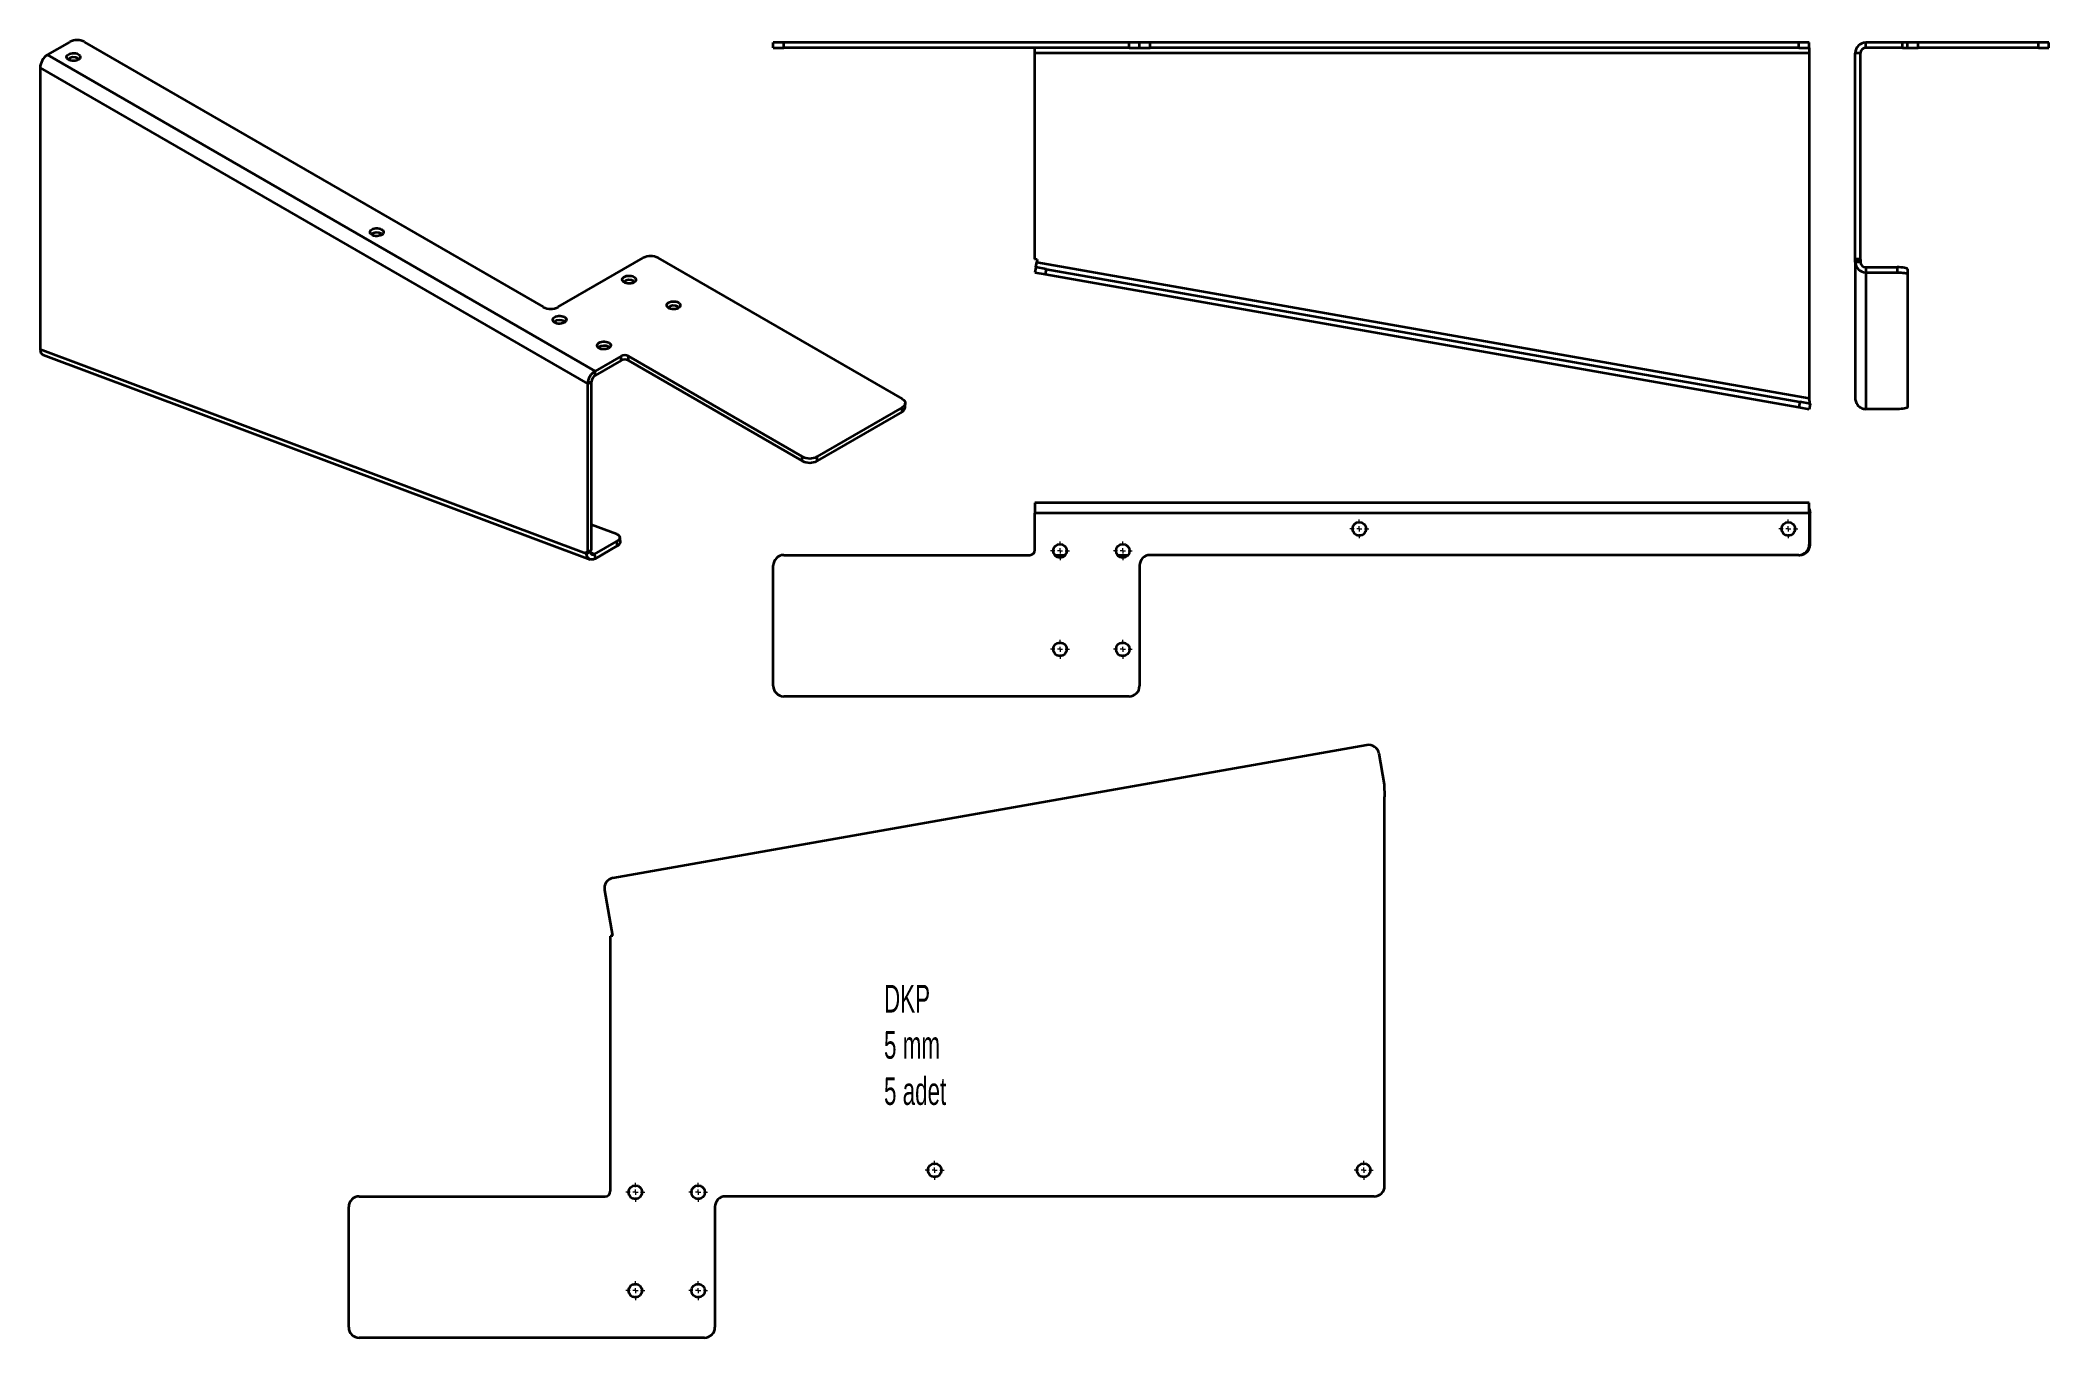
# Model space of a CAD drawing. Header units: millimetres. Extents: x -678 to 1241, y -206 to 1033.
import ezdxf

# ---------------------------------------------------------------- set-up
doc = ezdxf.new("R2010")
doc.units = ezdxf.units.MM
doc.styles.add('SLDTEXTSTYLE0', font='TXT', dxfattribs={"width": 0.605})

# ---------------------------------------------------------------- blocks, each defined once
blk = doc.blocks.new('SW_CENTERMARKSYMBOL_0')
at = {"color": 0, "linetype": 'Continuous', "lineweight": 18}
for p, q in [((-5, 0), (-9, 0)), ((0, 0), (-2.5, 0)), ((0, 5), (0, 9)), ((0, 0), (0, 2.5)), ((0, 0), (0, -2.5)), ((0, 0), (2.5, 0)), ((5, 0), (9, 0)), ((0, -5), (0, -9))]:
    blk.add_line(p, q, dxfattribs=at)
blk = doc.blocks.new('SW_CENTERMARKSYMBOL_1')
at = {"color": 0, "linetype": 'Continuous', "lineweight": 18}
for p, q in [((-5, 0), (-9, 0)), ((0, 0), (-2.5, 0)), ((0, 5), (0, 9)), ((0, 0), (0, 2.5)), ((0, 0), (0, -2.5)), ((0, 0), (2.5, 0)), ((5, 0), (9, 0)), ((0, -5), (0, -9))]:
    blk.add_line(p, q, dxfattribs=at)
blk = doc.blocks.new('SW_CENTERMARKSYMBOL_2')
at = {"color": 0, "linetype": 'Continuous', "lineweight": 18}
for p, q in [((-5, 0), (-9, 0)), ((0, 0), (-2.5, 0)), ((0, 5), (0, 9)), ((0, 0), (0, 2.5)), ((0, 0), (0, -2.5)), ((0, 0), (2.5, 0)), ((5, 0), (9, 0)), ((0, -5), (0, -9))]:
    blk.add_line(p, q, dxfattribs=at)
blk = doc.blocks.new('SW_CENTERMARKSYMBOL_3')
at = {"color": 0, "linetype": 'Continuous', "lineweight": 18}
for p, q in [((-5, 0), (-9, 0)), ((0, 0), (-2.5, 0)), ((0, 5), (0, 9)), ((0, 0), (0, 2.5)), ((0, 0), (0, -2.5)), ((0, 0), (2.5, 0)), ((5, 0), (9, 0)), ((0, -5), (0, -9))]:
    blk.add_line(p, q, dxfattribs=at)
blk = doc.blocks.new('SW_CENTERMARKSYMBOL_4')
at = {"color": 0, "linetype": 'Continuous', "lineweight": 18}
for p, q in [((-5, 0), (-9, 0)), ((0, 0), (-2.5, 0)), ((0, 5), (0, 9)), ((0, 0), (0, 2.5)), ((0, 0), (0, -2.5)), ((0, 0), (2.5, 0)), ((5, 0), (9, 0)), ((0, -5), (0, -9))]:
    blk.add_line(p, q, dxfattribs=at)
blk = doc.blocks.new('SW_CENTERMARKSYMBOL_5')
at = {"color": 0, "linetype": 'Continuous', "lineweight": 18}
for p, q in [((-5, 0), (-9, 0)), ((0, 0), (-2.5, 0)), ((0, 5), (0, 9)), ((0, 0), (0, 2.5)), ((0, 0), (0, -2.5)), ((0, 0), (2.5, 0)), ((5, 0), (9, 0)), ((0, -5), (0, -9))]:
    blk.add_line(p, q, dxfattribs=at)
blk = doc.blocks.new('SW_CENTERMARKSYMBOL_6')
at = {"color": 0, "linetype": 'Continuous', "lineweight": 18}
for p, q in [((-5, 0), (-9, 0)), ((0, 0), (-2.5, 0)), ((0, 5), (0, 9)), ((0, 0), (0, 2.5)), ((0, 0), (0, -2.5)), ((0, 0), (2.5, 0)), ((5, 0), (9, 0)), ((0, -5), (0, -9))]:
    blk.add_line(p, q, dxfattribs=at)
blk = doc.blocks.new('SW_CENTERMARKSYMBOL_7')
at = {"color": 0, "linetype": 'Continuous', "lineweight": 18}
for p, q in [((-5, 0), (-9, 0)), ((0, 0), (-2.5, 0)), ((0, 5), (0, 9)), ((0, 0), (0, 2.5)), ((0, 0), (0, -2.5)), ((0, 0), (2.5, 0)), ((5, 0), (9, 0)), ((0, -5), (0, -9))]:
    blk.add_line(p, q, dxfattribs=at)
blk = doc.blocks.new('SW_CENTERMARKSYMBOL_8')
at = {"color": 0, "linetype": 'Continuous', "lineweight": 18}
for p, q in [((-5, 0), (-9, 0)), ((0, 0), (-2.5, 0)), ((0, 5), (0, 9)), ((0, 0), (0, 2.5)), ((0, 0), (0, -2.5)), ((0, 0), (2.5, 0)), ((5, 0), (9, 0)), ((0, -5), (0, -9))]:
    blk.add_line(p, q, dxfattribs=at)
blk = doc.blocks.new('SW_CENTERMARKSYMBOL_9')
at = {"color": 0, "linetype": 'Continuous', "lineweight": 18}
for p, q in [((-5, 0), (-9, 0)), ((0, 0), (-2.5, 0)), ((0, 5), (0, 9)), ((0, 0), (0, 2.5)), ((0, 0), (0, -2.5)), ((0, 0), (2.5, 0)), ((5, 0), (9, 0)), ((0, -5), (0, -9))]:
    blk.add_line(p, q, dxfattribs=at)
blk = doc.blocks.new('SW_CENTERMARKSYMBOL_10')
at = {"color": 0, "linetype": 'Continuous', "lineweight": 18}
for p, q in [((-5, 0), (-9, 0)), ((0, 0), (-2.5, 0)), ((0, 5), (0, 9)), ((0, 0), (0, 2.5)), ((0, 0), (0, -2.5)), ((0, 0), (2.5, 0)), ((5, 0), (9, 0)), ((0, -5), (0, -9))]:
    blk.add_line(p, q, dxfattribs=at)
blk = doc.blocks.new('SW_CENTERMARKSYMBOL_11')
at = {"color": 0, "linetype": 'Continuous', "lineweight": 18}
for p, q in [((-5, 0), (-9, 0)), ((0, 0), (-2.5, 0)), ((0, 5), (0, 9)), ((0, 0), (0, 2.5)), ((0, 0), (0, -2.5)), ((0, 0), (2.5, 0)), ((5, 0), (9, 0)), ((0, -5), (0, -9))]:
    blk.add_line(p, q, dxfattribs=at)

msp = doc.modelspace()

# ---------------------------------------------------------------- linework, layer by layer
at = {"color": 7, "linetype": 'Continuous', "lineweight": 35}
for p, q in [((-671, 1019.5), (-649.8, 1031.7)), ((-671, 1019.5), (-147.8, 717.4)), ((-635.7, 1031.7), (-197.3, 778.7)), ((22.5, 1026.2), (22.5, 1031.2)), ((32.5, 1031.2), (22.5, 1031.2)), ((22.5, 1026.2), (32.5, 1026.2)), ((32.5, 1026.2), (32.5, 1031.2)), ((362.5, 1031.2), (32.5, 1031.2)), ((362.5, 1026.2), (32.5, 1026.2)), ((272.5, 1021.2), (272.5, 1026.2)), ((1012.5, 1021.2), (272.5, 1021.2)), ((272.5, 824.4), (272.5, 1021.2)), ((362.5, 1026.2), (362.5, 1031.2)), ((372.5, 1031.2), (362.5, 1031.2)), ((362.5, 1026.2), (372.5, 1026.2)), ((372.5, 1026.2), (372.5, 1031.2)), ((382.5, 1031.2), (372.5, 1031.2)), ((372.5, 1026.2), (382.5, 1026.2)), ((382.5, 1026.2), (382.5, 1031.2)), ((1002.5, 1031.2), (382.5, 1031.2)), ((1002.5, 1026.2), (382.5, 1026.2)), ((1002.5, 1026.2), (1002.5, 1031.2)), ((1012.5, 1031.2), (1002.5, 1031.2)), ((1002.5, 1026.2), (1012.5, 1026.2)), ((1012.5, 1026.2), (1012.5, 1031.2)), ((1012.5, 1026.2), (1012.5, 1021.2)), ((1012.5, 1021.2), (1012.5, 691.4)), ((1061.5, 1021.2), (1056.5, 1021.2)), ((1056.5, 824.4), (1056.5, 1021.2)), ((1061.5, 824.4), (1061.5, 1021.2)), ((1066.5, 1026.2), (1066.5, 1031.2)), ((1101.5, 1031.2), (1066.5, 1031.2)), ((1101.5, 1026.2), (1066.5, 1026.2)), ((1101.5, 1026.2), (1101.5, 1031.2)), ((1106.5, 1031.2), (1101.5, 1031.2)), ((1101.5, 1026.2), (1106.5, 1026.2)), ((1106.5, 1026.2), (1106.5, 1031.2)), ((1116.5, 1031.2), (1106.5, 1031.2)), ((1106.5, 1026.2), (1116.5, 1026.2)), ((1116.5, 1026.2), (1116.5, 1031.2)), ((1231.5, 1031.2), (1116.5, 1031.2)), ((1231.5, 1026.2), (1116.5, 1026.2)), ((1231.5, 1026.2), (1231.5, 1031.2)), ((1241.5, 1031.2), (1231.5, 1031.2)), ((1231.5, 1026.2), (1241.5, 1026.2)), ((1241.5, 1026.2), (1241.5, 1031.2)), ((-678.1, 1007.2), (-154.9, 705.2)), ((-678.1, 1007.2), (-678.1, 737.9)), ((-641.7, 1016), (-640.8, 1015.4)), ((-351.8, 848.7), (-350.9, 848)), ((-183.1, 778.7), (-101.8, 825.6)), ((-87.7, 825.6), (145.7, 690.9)), ((274.7, 824), (272.5, 824.4)), ((273.4, 816.6), (272.5, 811.7)), ((272.5, 811.7), (282.3, 810)), ((273.4, 816.6), (274.2, 821.5)), ((283.2, 814.9), (273.4, 816.6)), ((274.7, 824), (274.2, 821.5)), ((274.2, 821.5), (1012.5, 691.4)), ((283.2, 814.9), (282.3, 810)), ((282.3, 810), (1002.6, 683)), ((283.2, 814.9), (1003.5, 687.9)), ((1061.5, 824.4), (1056.5, 824.4)), ((1056.5, 824), (1056.5, 824.4)), ((1061.5, 824), (1056.5, 824)), ((1056.5, 821.5), (1056.5, 824)), ((1056.5, 821.5), (1056.5, 691.4)), ((1061.5, 821.5), (1056.5, 821.5)), ((1061.5, 824), (1061.5, 824.4)), ((1061.5, 824), (1061.5, 821.5)), ((1066.5, 816.6), (1096.5, 816.6)), ((1066.5, 816.6), (1066.5, 811.7)), ((1066.5, 811.7), (1066.5, 681.2)), ((1066.5, 811.7), (1096.5, 811.7)), ((1096.5, 816.6), (1096.5, 811.7)), ((1106.5, 814.9), (1106.5, 810)), ((1106.5, 810), (1106.5, 683)), ((-110.7, 803.3), (-109.8, 802.7)), ((-68.2, 778.9), (-67.4, 778.2)), ((-177.1, 765), (-176.3, 764.4)), ((-156.1, 542.8), (-678.1, 737.9)), ((-675.2, 732.9), (-152.5, 537.6)), ((-123, 731.7), (-147.8, 717.4)), ((-134.7, 740.5), (-133.8, 739.9)), ((-123, 727.6), (-123, 731.7)), ((50.2, 635.8), (-116, 731.7)), ((-116, 727.6), (-116, 731.7)), ((-123, 727.6), (-147.8, 713.3)), ((-147.8, 713.3), (-147.8, 717.4)), ((50.2, 631.7), (-116, 727.6)), ((-151.3, 707.2), (-154.9, 705.2)), ((-154.9, 544.5), (-154.9, 705.2)), ((-151.3, 546.5), (-151.3, 707.2)), ((145.7, 682.7), (64.3, 635.8)), ((145.7, 678.6), (64.3, 631.7)), ((145.7, 678.6), (145.7, 682.7)), ((148.6, 682.7), (148.6, 686.8)), ((1003.5, 687.9), (1002.6, 683)), ((1002.6, 683), (1012.5, 681.2)), ((1013.4, 686.1), (1003.5, 687.9)), ((1013.4, 686.1), (1012.5, 681.2)), ((1096.5, 681.2), (1066.5, 681.2)), ((50.2, 631.7), (50.2, 635.8)), ((64.3, 631.7), (64.3, 635.8)), ((272.5, 591.7), (272.5, 581.7)), ((1012.5, 591.7), (272.5, 591.7)), ((272.5, 546.7), (272.5, 581.7)), ((1012.5, 581.7), (272.5, 581.7)), ((1012.5, 581.7), (1012.5, 591.7)), ((1012.5, 581.7), (1012.5, 551.7)), ((1013.4, 581.7), (1012.5, 581.7)), ((1013.4, 551.7), (1013.4, 581.7)), ((-127.1, 561.5), (-151.3, 570.5)), ((-123.6, 554.4), (-124.2, 558.8)), ((-156.4, 545), (-154.9, 544.5)), ((-156.1, 542.8), (-156.4, 545)), ((-152.5, 544.9), (-156.1, 542.8)), ((-151.3, 546.5), (-154.9, 544.5)), ((-152.7, 545.7), (-152.5, 544.9)), ((-152.3, 544), (-148.4, 542.5)), ((-148.4, 542.5), (-127.2, 554.8)), ((-148.4, 542.5), (-147.8, 538.2)), ((-147.8, 538.2), (-126.6, 550.4)), ((-127.2, 554.8), (-126.6, 550.4)), ((32.5, 541.7), (267.5, 541.7)), ((291.4, 541.7), (301.6, 541.7)), ((351.4, 541.7), (361.6, 541.7)), ((1002.5, 541.7), (382.5, 541.7)), ((1002.5, 541.7), (1003.5, 541.7)), ((22.5, 416.7), (22.5, 531.7)), ((372.5, 531.7), (372.5, 416.7)), ((362.5, 406.7), (32.5, 406.7)), ((-130.7, 233.3), (589.6, 360.3)), ((601.2, 352.2), (606.4, 322.6)), ((606.4, 322.6), (606.7, 310.7)), ((606.7, -60.9), (606.7, 310.7)), ((-138.8, 221.7), (-131.1, 178.1)), ((-131.1, 178.1), (-133.3, 177.7)), ((-133.3, 177.7), (-133.3, -65.9)), ((-373.3, -70.9), (-138.3, -70.9)), ((596.7, -70.9), (-23.3, -70.9)), ((-383.3, -195.9), (-383.3, -80.9)), ((-33.3, -80.9), (-33.3, -195.9)), ((-43.3, -205.9), (-373.3, -205.9))]:
    msp.add_line(p, q, dxfattribs=at)
at = {"color": 7, "linetype": 'Continuous', "lineweight": 35, "flags": 128}
for points in [[(-641.7, 1020.1), (-640.8, 1019.4), (-640.1, 1018.6), (-639.8, 1017.8), (-639.9, 1016.9), (-640.3, 1016.1), (-641, 1015.3), (-642, 1014.6), (-643.2, 1014.1), (-644.6, 1013.8), (-646.1, 1013.7), (-647.6, 1013.8), (-649, 1014), (-650.3, 1014.5), (-651.4, 1015.1), (-652.2, 1015.9), (-652.7, 1016.7), (-652.8, 1017.6), (-652.6, 1018.4), (-652, 1019.2), (-651.1, 1019.9), (-650, 1020.5), (-648.7, 1020.9), (-647.2, 1021.2), (-645.7, 1021.2), (-644.2, 1021), (-642.9, 1020.6), (-641.7, 1020.1)], [(-351.8, 852.7), (-350.8, 852.1), (-350.2, 851.3), (-349.9, 850.4), (-349.9, 849.5), (-350.3, 848.7), (-351.1, 847.9), (-352.1, 847.3), (-353.3, 846.8), (-354.7, 846.5), (-356.2, 846.3), (-357.7, 846.4), (-359.1, 846.7), (-360.4, 847.1), (-361.5, 847.8), (-362.3, 848.5), (-362.7, 849.3), (-362.9, 850.2), (-362.7, 851.1), (-362.1, 851.9), (-361.2, 852.6), (-360.1, 853.2), (-358.8, 853.6), (-357.3, 853.8), (-355.8, 853.8), (-354.3, 853.6), (-353, 853.3), (-351.8, 852.7)], [(-110.7, 807.4), (-109.7, 806.7), (-109.1, 806), (-108.8, 805.1), (-108.8, 804.2), (-109.2, 803.4), (-109.9, 802.6), (-110.9, 802), (-112.2, 801.5), (-113.6, 801.2), (-115.1, 801), (-116.6, 801.1), (-118, 801.4), (-119.3, 801.8), (-120.4, 802.4), (-121.1, 803.2), (-121.6, 804), (-121.8, 804.9), (-121.5, 805.7), (-121, 806.6), (-120.1, 807.3), (-119, 807.8), (-117.7, 808.3), (-116.2, 808.5), (-114.7, 808.5), (-113.2, 808.3), (-111.8, 808), (-110.7, 807.4)], [(1106.5, 814.9), (1106.3, 815.2), (1105.7, 815.5), (1104.8, 815.8), (1103.5, 816.1), (1102, 816.3), (1100.3, 816.5), (1098.4, 816.6), (1096.5, 816.6)], [(1096.5, 811.7), (1098.4, 811.7), (1100.3, 811.6), (1102, 811.4), (1103.5, 811.2), (1104.8, 810.9), (1105.7, 810.6), (1106.3, 810.3), (1106.5, 810)], [(-177.1, 769.1), (-176.2, 768.4), (-175.6, 767.6), (-175.2, 766.7), (-175.3, 765.9), (-175.7, 765), (-176.4, 764.3), (-177.4, 763.6), (-178.6, 763.1), (-180, 762.8), (-181.5, 762.7), (-183, 762.7), (-184.5, 763), (-185.8, 763.5), (-186.8, 764.1), (-187.6, 764.8), (-188.1, 765.6), (-188.2, 766.5), (-188, 767.4), (-187.4, 768.2), (-186.6, 768.9), (-185.5, 769.5), (-184.1, 769.9), (-182.7, 770.1), (-181.2, 770.1), (-179.7, 770), (-178.3, 769.6), (-177.1, 769.1)], [(-68.2, 782.9), (-67.3, 782.3), (-66.7, 781.5), (-66.4, 780.6), (-66.4, 779.7), (-66.8, 778.9), (-67.5, 778.1), (-68.5, 777.5), (-69.7, 777), (-71.1, 776.7), (-72.6, 776.5), (-74.1, 776.6), (-75.6, 776.9), (-76.9, 777.3), (-77.9, 778), (-78.7, 778.7), (-79.2, 779.5), (-79.3, 780.4), (-79.1, 781.3), (-78.6, 782.1), (-77.7, 782.8), (-76.6, 783.4), (-75.2, 783.8), (-73.8, 784), (-72.3, 784), (-70.8, 783.8), (-69.4, 783.5), (-68.2, 782.9)], [(-134.7, 744.6), (-133.8, 743.9), (-133.1, 743.1), (-132.8, 742.2), (-132.9, 741.4), (-133.3, 740.5), (-134, 739.8), (-135, 739.1), (-136.2, 738.6), (-137.6, 738.3), (-139.1, 738.2), (-140.6, 738.2), (-142, 738.5), (-143.3, 739), (-144.4, 739.6), (-145.2, 740.3), (-145.7, 741.2), (-145.8, 742), (-145.6, 742.9), (-145, 743.7), (-144.2, 744.4), (-143, 745), (-141.7, 745.4), (-140.2, 745.6), (-138.7, 745.7), (-137.3, 745.5), (-135.9, 745.1), (-134.7, 744.6)], [(145.7, 690.9), (146.9, 690), (147.8, 689), (148.4, 687.9), (148.6, 686.8), (148.4, 685.7), (147.8, 684.6), (146.9, 683.6), (145.7, 682.7)], [(1106.5, 683), (1106.3, 682.6), (1105.7, 682.3), (1104.8, 682), (1103.5, 681.7), (1102, 681.5), (1100.3, 681.3), (1098.4, 681.2), (1096.5, 681.2)], [(-127.1, 561.5), (-125.9, 560.9), (-124.9, 560.2), (-124.4, 559.3), (-124.2, 558.4), (-124.4, 557.5), (-125, 556.6), (-125.9, 555.6), (-127.2, 554.8)], [(-147.8, 538.2), (-149.2, 537.5), (-150.6, 537.3), (-151.9, 537.4), (-153.1, 537.9), (-154.2, 538.7), (-155.1, 539.8), (-155.7, 541.2), (-156.1, 542.8)], [(-126.6, 550.4), (-125.3, 551.3), (-124.4, 552.2), (-123.8, 553.1), (-123.6, 554.1), (-123.6, 554.4)]]:
    msp.add_lwpolyline(points, dxfattribs=at)
at = {"color": 7, "linetype": 'Continuous', "lineweight": 35}
for centre in [(582.5, 566.7), (992.5, 566.7), (296.5, 545.7), (356.5, 545.7), (296.5, 451.7), (356.5, 451.7), (176.7, -45.9), (586.7, -45.9), (-109.3, -66.9), (-49.3, -66.9), (-109.3, -160.9), (-49.3, -160.9)]:
    msp.add_circle(centre, 6.5, dxfattribs=at)
for centre, radius, start, end in [((-662.8, 1006.5), 15.4, 122.6055, 177.3945), ((-642.8, 1018.1), 15.4, 62.6097, 117.3903), ((1066.5, 1021.2), 10, 90, 180), ((1066.5, 1021.2), 5, 90, 180), ((-646.2, 1007.7), 9.51, 61.5278, 125.4413), ((-356.3, 840.3), 9.51, 61.5278, 125.4413), ((-94.7, 811.9), 15.4, 62.6097, 117.3903), ((1066.4, 821.6), 9.92, 180.4419, 270.4352), ((1066.4, 821.6), 4.96, 180.4419, 270.4352), ((-115.2, 795), 9.51, 61.5278, 125.4413), ((-190.2, 792.3), 15.4, 242.6097, 297.3903), ((-72.8, 770.5), 9.51, 61.5278, 125.4413), ((-181.7, 756.6), 9.51, 61.5278, 125.4413), ((-139.2, 732.1), 9.51, 61.5278, 125.4413), ((-119.5, 724.9), 7.69, 62.6097, 117.3903), ((-139.5, 704.5), 15.4, 122.6055, 177.3945), ((-143.6, 706.9), 7.68, 122.6055, 177.3945), ((-119.5, 720.8), 7.69, 62.6097, 117.3903), ((143.6, 683.2), 5.03, 294.3747, 354.3052), ((57.3, 649.4), 15.4, 242.6097, 297.3903), ((57.3, 645.3), 15.4, 242.6097, 297.3903), ((-149.8, 544.8), 2.7, 178.9818, 302.3028), ((32.5, 531.7), 10, 90, 180), ((267.5, 546.7), 5, 270, 0), ((382.5, 531.7), 10, 90, 180), ((1002.5, 551.7), 10, 270, 0), ((1003.4, 551.6), 9.92, 270.4419, 0.4352), ((32.5, 416.7), 10, 180, 270), ((362.5, 416.7), 10, 270, 0), ((591.4, 350.4), 10, 10, 100), ((-128.9, 223.4), 10, 100, 190), ((-373.3, -80.9), 10, 90, 180), ((-138.3, -65.9), 5, 270, 0), ((-23.3, -80.9), 10, 90, 180), ((596.7, -60.9), 10, 270, 0), ((-373.3, -195.9), 10, 180, 270), ((-43.3, -195.9), 10, 270, 0)]:
    msp.add_arc(centre, radius, start, end, dxfattribs=at)
for points, knots in [([(-678.1, 737.9), (-678.1, 737.4), (-677.9, 736.3), (-677.4, 734.9), (-676.7, 733.9), (-676, 733.2), (-675.4, 733), (-675.2, 732.9)], [0, 0, 0, 0, 0.220768, 0.441536, 0.662304, 0.883072, 1, 1, 1, 1]), ([(1012.5, 691.4), (1012.5, 690.7), (1012.5, 690), (1012.6, 688.8), (1012.7, 688.2), (1012.8, 687.3), (1012.9, 686.9), (1013.1, 686.3), (1013.2, 686.2), (1013.4, 686.1)], [0, 0, 0, 0, 0.25, 0.25, 0.5, 0.5, 0.75, 0.75, 1, 1, 1, 1]), ([(1056.5, 691.4), (1056.5, 690.1), (1056.7, 688.7), (1057.7, 686.3), (1058.5, 685.2), (1060.3, 683.3), (1061.4, 682.6), (1063.8, 681.5), (1065.1, 681.2), (1066.5, 681.2)], [0, 0, 0, 0, 0.25, 0.25, 0.5, 0.5, 0.75, 0.75, 1, 1, 1, 1]), ([(1012.7, 585.9), (1012.7, 585.7), (1012.8, 585.2), (1013, 583.7), (1013.2, 582.4), (1013.4, 581.7)], [0, 0, 0, 0, 0.2261751, 0.6130876, 1, 1, 1, 1])]:
    msp.add_open_spline(points, degree=3, knots=knots, dxfattribs=at)

# ---------------------------------------------------------------- block references
at = {"color": 7, "linetype": 'Continuous', "lineweight": 18}
for name, p in [('SW_CENTERMARKSYMBOL_4', (582.5, 566.7)), ('SW_CENTERMARKSYMBOL_5', (992.5, 566.7)), ('SW_CENTERMARKSYMBOL_1', (296.5, 545.7)), ('SW_CENTERMARKSYMBOL_2', (356.5, 545.7)), ('SW_CENTERMARKSYMBOL_0', (296.5, 451.7)), ('SW_CENTERMARKSYMBOL_3', (356.5, 451.7)), ('SW_CENTERMARKSYMBOL_10', (176.7, -45.9)), ('SW_CENTERMARKSYMBOL_11', (586.7, -45.9)), ('SW_CENTERMARKSYMBOL_7', (-109.3, -66.9)), ('SW_CENTERMARKSYMBOL_8', (-49.3, -66.9)), ('SW_CENTERMARKSYMBOL_6', (-109.3, -160.9)), ('SW_CENTERMARKSYMBOL_9', (-49.3, -160.9))]:
    msp.add_blockref(name, p, dxfattribs=at)

# ---------------------------------------------------------------- texts
at = {"color": 7, "linetype": 'Continuous', "lineweight": 0, "insert": (128.3, 131.2), "char_height": 26.458, "attachment_point": 1, "style": 'SLDTEXTSTYLE0'}
msp.add_mtext('DKP^J5 mm^J5 adet', dxfattribs=at)

doc.saveas('drawing.dxf')
